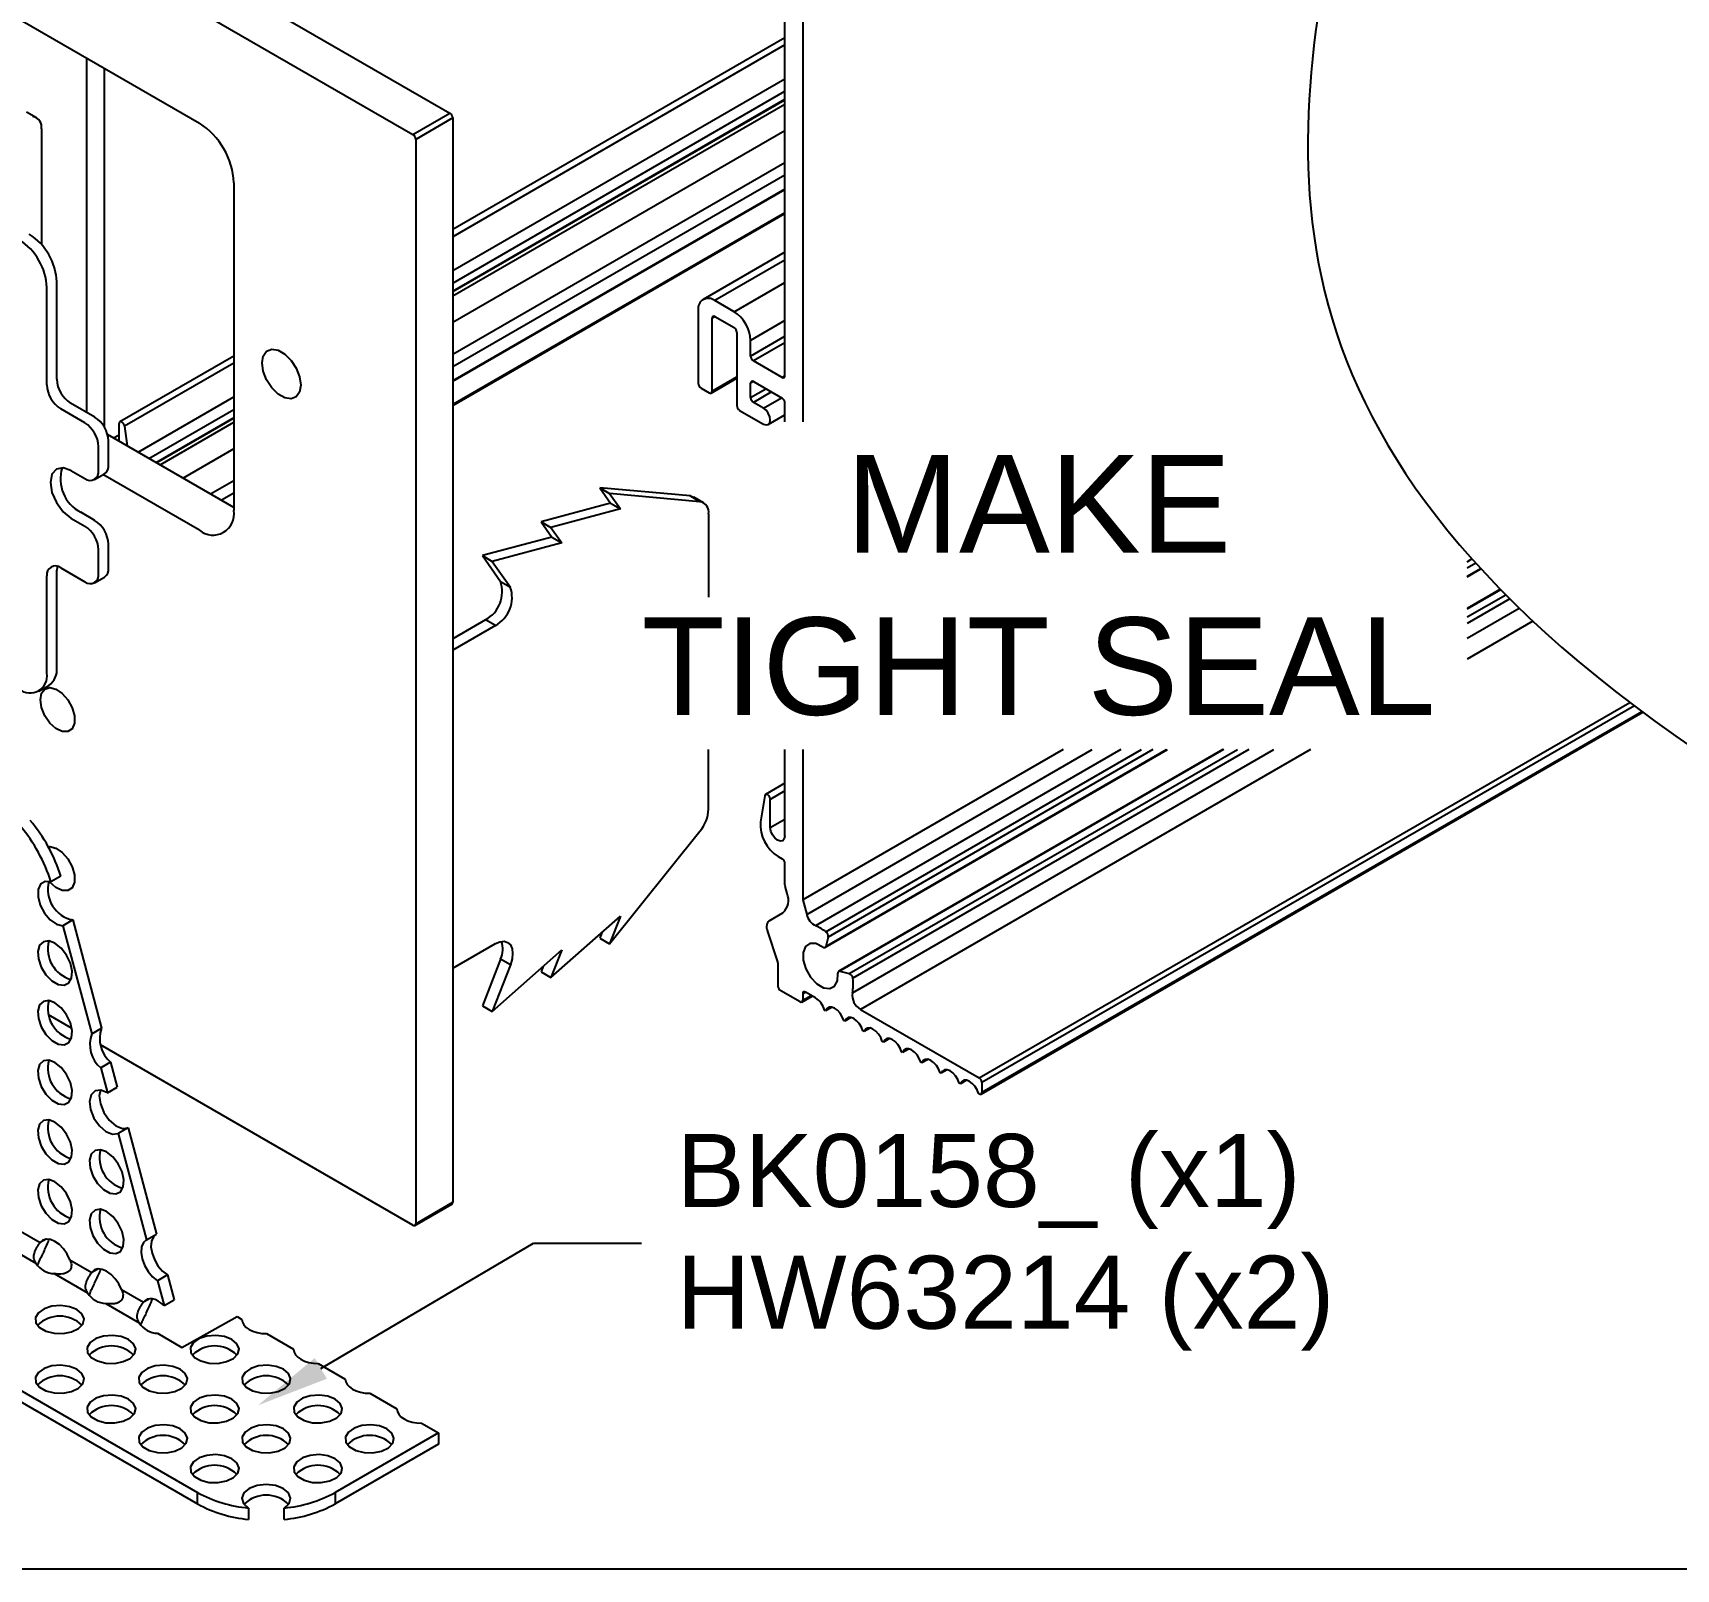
# Model space of a CAD drawing. Extents: x -0.1 to 12.5, y -6.9 to 0.
# Drawn here: x 2.617 to 6.835, y -6.849 to -2.905 of the extents above; entities that cross this region are included whole.
import ezdxf
from ezdxf import colors
from ezdxf.entities.mleader import LeaderData, LeaderLine
from ezdxf.math import Vec2, Vec3

# ---------------------------------------------------------------- set-up
doc = ezdxf.new("R2010")
doc.units = 0
doc.header["$LTSCALE"] = 0.5
doc.header["$MEASUREMENT"] = 0
for name, color, linetype in [('Brackets', 181, 'CONTINUOUS'), ('Dimension', 10, 'CONTINUOUS'), ('End Cap', 92, 'CONTINUOUS'), ('FAB DWG', 221, 'CONTINUOUS'), ('Hardware', 242, 'CONTINUOUS'), ('Housing', 150, 'CONTINUOUS')]:
    doc.layers.add(name, color=color, linetype=linetype)
doc.layers.add('Text-Unprinted', color=131, linetype='CONTINUOUS', plot=False)
doc.styles.add('LSAD_Standard', font='arial.ttf')

msp = doc.modelspace()

# ---------------------------------------------------------------- linework, layer by layer
at = {"layer": 'Brackets', "transparency": 16777216}
for p, q in [((2.6887, -5.0697), (2.6633, -5.0843)), ((2.7191, -5.1823), (2.6937, -5.197)), ((2.7191, -5.1823), (2.7932, -5.4604)), ((2.6937, -5.197), (2.7679, -5.475)), ((0.8637, -5.3962), (3.0392, -6.6521)), ((0.8637, -5.4255), (3.0392, -6.6814)), ((2.7679, -5.475), (2.7932, -5.4604)), ((2.8164, -5.5472), (2.791, -5.5619)), ((2.791, -5.5619), (2.8081, -5.6259)), ((2.8164, -5.5472), (2.8335, -5.6112)), ((2.8081, -5.6259), (2.8335, -5.6112)), ((2.8614, -5.7159), (2.836, -5.7306)), ((2.836, -5.7306), (2.9088, -6.0036)), ((2.8614, -5.7159), (2.9342, -5.989)), ((2.5791, -5.9782), (2.6354, -6.0107)), ((2.9088, -6.0036), (2.9342, -5.989)), ((2.5388, -6.0137), (2.6248, -6.0634)), ((2.6508, -6.0018), (2.6354, -6.0107)), ((2.7117, -6.0547), (2.768, -6.0872)), ((2.6713, -6.0902), (2.7574, -6.1399)), ((2.7833, -6.0784), (2.768, -6.0872)), ((2.9621, -6.0937), (2.9368, -6.1083)), ((2.9368, -6.1083), (2.9538, -6.1724)), ((2.9621, -6.0937), (2.9792, -6.1577)), ((2.8443, -6.1313), (2.9006, -6.1638)), ((2.9134, -6.1564), (2.9006, -6.1638)), ((2.9538, -6.1724), (2.9792, -6.1577)), ((2.8039, -6.1668), (2.89, -6.2165)), ((2.9992, -6.2795), (3.1409, -6.2005)), ((3.1409, -6.2005), (3.1535, -6.2078)), ((2.9365, -6.2433), (2.9992, -6.2795)), ((3.2166, -6.2443), (3.2861, -6.2844)), ((3.3492, -6.3208), (3.4187, -6.3609)), ((3.4818, -6.3973), (3.5513, -6.4374)), ((3.6144, -6.4739), (3.6579, -6.499)), ((3.6579, -6.499), (3.3928, -6.6521)), ((3.6579, -6.5283), (3.3928, -6.6814)), ((3.6579, -6.499), (3.6579, -6.5283)), ((3.0392, -6.6814), (3.0392, -6.6521)), ((3.3928, -6.6521), (3.3928, -6.6814)), ((3.1701, -6.6919), (3.1701, -6.7212)), ((3.2619, -6.7212), (3.2619, -6.6919))]:
    msp.add_line(p, q, dxfattribs=at)
at = {"layer": 'Brackets', "transparency": 16777216, "flags": 128}
for points in [[(2.6633, -5.0843), (2.6483, -5.0834), (2.6367, -5.0904), (2.6303, -5.1043), (2.63, -5.1232), (2.6357, -5.1443), (2.6467, -5.1649), (2.6614, -5.182), (2.6779, -5.1932), (2.6937, -5.197)], [(2.6735, -5.242), (2.6576, -5.2362), (2.6438, -5.2381), (2.634, -5.2474), (2.6295, -5.2629), (2.631, -5.2824), (2.6383, -5.3034), (2.6503, -5.323), (2.6654, -5.3385), (2.6817, -5.3479), (2.6968, -5.3498), (2.7088, -5.3441), (2.7161, -5.3315), (2.7175, -5.3137), (2.7131, -5.2931), (2.7033, -5.2725), (2.6895, -5.2546), (2.6735, -5.242)], [(2.6735, -5.3951), (2.6576, -5.3893), (2.6438, -5.3912), (2.634, -5.4005), (2.6295, -5.416), (2.631, -5.4355), (2.6383, -5.4565), (2.6503, -5.4761), (2.6654, -5.4916), (2.6817, -5.501), (2.6968, -5.5029), (2.7088, -5.4972), (2.7161, -5.4846), (2.7175, -5.4668), (2.7131, -5.4462), (2.7033, -5.4256), (2.6895, -5.4077), (2.6735, -5.3951)], [(2.6735, -5.5482), (2.6576, -5.5424), (2.6438, -5.5443), (2.634, -5.5536), (2.6295, -5.5691), (2.631, -5.5886), (2.6383, -5.6096), (2.6503, -5.6292), (2.6654, -5.6447), (2.6817, -5.6541), (2.6968, -5.656), (2.7088, -5.6503), (2.7161, -5.6377), (2.7175, -5.6199), (2.7131, -5.5993), (2.7033, -5.5787), (2.6895, -5.5608), (2.6735, -5.5482)], [(2.8081, -5.6259), (2.791, -5.6191), (2.7763, -5.6209), (2.7661, -5.631), (2.762, -5.648), (2.7646, -5.6692), (2.7735, -5.6914), (2.7875, -5.7112), (2.8042, -5.7256), (2.8213, -5.7324), (2.836, -5.7306)], [(2.7903, -5.619), (2.7874, -5.6334), (2.79, -5.6546), (2.7989, -5.6768), (2.8129, -5.6966), (2.8296, -5.711), (2.8467, -5.7178), (2.8614, -5.7159)], [(2.6735, -5.7013), (2.6576, -5.6955), (2.6438, -5.6974), (2.634, -5.7067), (2.6295, -5.7222), (2.631, -5.7417), (2.6383, -5.7627), (2.6503, -5.7823), (2.6654, -5.7978), (2.6817, -5.8072), (2.6968, -5.8091), (2.7088, -5.8034), (2.7161, -5.7908), (2.7175, -5.773), (2.7131, -5.7524), (2.7033, -5.7318), (2.6895, -5.7139), (2.6735, -5.7013)], [(2.8061, -5.7778), (2.7902, -5.772), (2.7764, -5.7739), (2.7666, -5.7833), (2.7621, -5.7987), (2.7636, -5.8183), (2.7709, -5.8392), (2.7829, -5.8588), (2.798, -5.8743), (2.8142, -5.8837), (2.8294, -5.8857), (2.8414, -5.88), (2.8486, -5.8673), (2.8501, -5.8495), (2.8457, -5.8289), (2.8359, -5.8083), (2.8221, -5.7905), (2.8061, -5.7778)], [(2.6735, -5.8544), (2.6576, -5.8486), (2.6438, -5.8505), (2.634, -5.8598), (2.6295, -5.8753), (2.631, -5.8948), (2.6383, -5.9158), (2.6503, -5.9354), (2.6654, -5.9509), (2.6817, -5.9603), (2.6968, -5.9622), (2.7088, -5.9565), (2.7161, -5.9439), (2.7175, -5.9261), (2.7131, -5.9055), (2.7033, -5.8849), (2.6895, -5.867), (2.6735, -5.8544)], [(2.8061, -5.9309), (2.7902, -5.9251), (2.7764, -5.927), (2.7666, -5.9364), (2.7621, -5.9518), (2.7636, -5.9714), (2.7709, -5.9923), (2.7829, -6.0119), (2.798, -6.0274), (2.8142, -6.0368), (2.8294, -6.0388), (2.8414, -6.0331), (2.8486, -6.0204), (2.8501, -6.0026), (2.8457, -5.982), (2.8359, -5.9614), (2.8221, -5.9436), (2.8061, -5.9309)], [(2.7117, -6.0547), (2.7046, -6.0402), (2.6955, -6.0269), (2.6849, -6.0158), (2.6735, -6.0075), (2.6622, -6.0026), (2.6516, -6.0015), (2.6424, -6.0043), (2.6354, -6.0107)], [(2.9088, -6.0036), (2.9007, -6.0105), (2.8958, -6.0216), (2.8946, -6.0358), (2.8972, -6.052), (2.9034, -6.0687), (2.9126, -6.0845), (2.924, -6.0981), (2.9368, -6.1083)], [(2.9315, -5.9905), (2.9261, -5.9959), (2.9212, -6.0069), (2.92, -6.0211), (2.9226, -6.0373), (2.9287, -6.054), (2.9379, -6.0699), (2.9494, -6.0835), (2.9621, -6.0937)], [(2.8443, -6.1313), (2.8372, -6.1167), (2.8281, -6.1035), (2.8175, -6.0923), (2.8061, -6.084), (2.7948, -6.0792), (2.7842, -6.0781), (2.775, -6.0808), (2.768, -6.0872)], [(2.9538, -6.1724), (2.9464, -6.1658), (2.9388, -6.1606), (2.9311, -6.1569), (2.9237, -6.1549), (2.9168, -6.1546), (2.9105, -6.156), (2.905, -6.1591), (2.9006, -6.1638)], [(2.7299, -6.1827), (2.7109, -6.1752), (2.6886, -6.1721), (2.6658, -6.174), (2.6457, -6.1804), (2.6311, -6.1906), (2.6238, -6.2032), (2.6248, -6.2164), (2.6341, -6.2286), (2.6503, -6.2379), (2.6714, -6.2433), (2.6943, -6.2439), (2.7161, -6.2397), (2.7338, -6.2312), (2.7449, -6.2196), (2.7481, -6.2065), (2.7428, -6.1936), (2.7299, -6.1827)], [(3.1535, -6.2078), (3.1546, -6.215), (3.1581, -6.2218), (3.1639, -6.2281), (3.1718, -6.2337), (3.1814, -6.2382), (3.1924, -6.2416), (3.2043, -6.2436), (3.2166, -6.2443)], [(2.8624, -6.2592), (2.8435, -6.2517), (2.8211, -6.2487), (2.7984, -6.2505), (2.7783, -6.257), (2.7637, -6.2672), (2.7564, -6.2797), (2.7574, -6.293), (2.7667, -6.3051), (2.7829, -6.3145), (2.8039, -6.3198), (2.8269, -6.3205), (2.8487, -6.3162), (2.8663, -6.3078), (2.8775, -6.2962), (2.8807, -6.2831), (2.8754, -6.2701), (2.8624, -6.2592)], [(3.1276, -6.2592), (3.1087, -6.2517), (3.0863, -6.2487), (3.0636, -6.2505), (3.0435, -6.257), (3.0288, -6.2672), (3.0215, -6.2797), (3.0226, -6.293), (3.0319, -6.3051), (3.0481, -6.3145), (3.0691, -6.3198), (3.0921, -6.3205), (3.1138, -6.3162), (3.1315, -6.3078), (3.1427, -6.2962), (3.1459, -6.2831), (3.1406, -6.2701), (3.1276, -6.2592)], [(3.2861, -6.2844), (3.2872, -6.2915), (3.2907, -6.2984), (3.2965, -6.3047), (3.3044, -6.3102), (3.314, -6.3148), (3.325, -6.3181), (3.3369, -6.3202), (3.3492, -6.3208)], [(2.7299, -6.3357), (2.7109, -6.3283), (2.6886, -6.3252), (2.6658, -6.327), (2.6457, -6.3335), (2.6311, -6.3437), (2.6238, -6.3563), (2.6248, -6.3695), (2.6341, -6.3816), (2.6503, -6.391), (2.6714, -6.3964), (2.6943, -6.397), (2.7161, -6.3928), (2.7338, -6.3843), (2.7449, -6.3727), (2.7481, -6.3596), (2.7428, -6.3467), (2.7299, -6.3357)], [(2.995, -6.3357), (2.9761, -6.3283), (2.9537, -6.3252), (2.931, -6.327), (2.9109, -6.3335), (2.8962, -6.3437), (2.8889, -6.3563), (2.89, -6.3695), (2.8993, -6.3816), (2.9155, -6.391), (2.9365, -6.3964), (2.9595, -6.397), (2.9812, -6.3928), (2.9989, -6.3843), (3.0101, -6.3727), (3.0133, -6.3596), (3.008, -6.3467), (2.995, -6.3357)], [(3.2602, -6.3357), (3.2412, -6.3283), (3.2189, -6.3252), (3.1961, -6.327), (3.1761, -6.3335), (3.1614, -6.3437), (3.1541, -6.3563), (3.1552, -6.3695), (3.1644, -6.3816), (3.1807, -6.391), (3.2017, -6.3964), (3.2246, -6.397), (3.2464, -6.3928), (3.2641, -6.3843), (3.2753, -6.3727), (3.2784, -6.3596), (3.2732, -6.3467), (3.2602, -6.3357)], [(3.4187, -6.3609), (3.4198, -6.368), (3.4233, -6.3749), (3.4291, -6.3812), (3.437, -6.3868), (3.4466, -6.3913), (3.4575, -6.3947), (3.4694, -6.3967), (3.4818, -6.3973)], [(2.8624, -6.4123), (2.8435, -6.4048), (2.8211, -6.4018), (2.7984, -6.4036), (2.7783, -6.41), (2.7637, -6.4202), (2.7564, -6.4328), (2.7574, -6.4461), (2.7667, -6.4582), (2.7829, -6.4676), (2.8039, -6.4729), (2.8269, -6.4735), (2.8487, -6.4693), (2.8663, -6.4608), (2.8775, -6.4493), (2.8807, -6.4361), (2.8754, -6.4232), (2.8624, -6.4123)], [(3.1276, -6.4123), (3.1087, -6.4048), (3.0863, -6.4018), (3.0636, -6.4036), (3.0435, -6.41), (3.0288, -6.4202), (3.0215, -6.4328), (3.0226, -6.4461), (3.0319, -6.4582), (3.0481, -6.4676), (3.0691, -6.4729), (3.0921, -6.4735), (3.1138, -6.4693), (3.1315, -6.4608), (3.1427, -6.4493), (3.1459, -6.4361), (3.1406, -6.4232), (3.1276, -6.4123)], [(3.3928, -6.4123), (3.3738, -6.4048), (3.3515, -6.4018), (3.3287, -6.4036), (3.3087, -6.41), (3.294, -6.4202), (3.2867, -6.4328), (3.2877, -6.4461), (3.297, -6.4582), (3.3133, -6.4676), (3.3343, -6.4729), (3.3572, -6.4735), (3.379, -6.4693), (3.3967, -6.4608), (3.4078, -6.4493), (3.411, -6.4361), (3.4058, -6.4232), (3.3928, -6.4123)], [(3.5513, -6.4374), (3.5524, -6.4446), (3.5559, -6.4514), (3.5617, -6.4578), (3.5696, -6.4633), (3.5792, -6.4678), (3.5901, -6.4712), (3.602, -6.4732), (3.6144, -6.4739)], [(2.995, -6.4888), (2.9761, -6.4813), (2.9537, -6.4783), (2.931, -6.4801), (2.9109, -6.4866), (2.8962, -6.4968), (2.8889, -6.5093), (2.89, -6.5226), (2.8993, -6.5347), (2.9155, -6.5441), (2.9365, -6.5495), (2.9595, -6.5501), (2.9812, -6.5459), (2.9989, -6.5374), (3.0101, -6.5258), (3.0133, -6.5127), (3.008, -6.4998), (2.995, -6.4888)], [(3.2602, -6.4888), (3.2412, -6.4813), (3.2189, -6.4783), (3.1961, -6.4801), (3.1761, -6.4866), (3.1614, -6.4968), (3.1541, -6.5093), (3.1552, -6.5226), (3.1644, -6.5347), (3.1807, -6.5441), (3.2017, -6.5495), (3.2246, -6.5501), (3.2464, -6.5459), (3.2641, -6.5374), (3.2753, -6.5258), (3.2784, -6.5127), (3.2732, -6.4998), (3.2602, -6.4888)], [(3.5254, -6.4888), (3.5064, -6.4813), (3.4841, -6.4783), (3.4613, -6.4801), (3.4412, -6.4866), (3.4266, -6.4968), (3.4193, -6.5093), (3.4203, -6.5226), (3.4296, -6.5347), (3.4458, -6.5441), (3.4669, -6.5495), (3.4898, -6.5501), (3.5116, -6.5459), (3.5292, -6.5374), (3.5404, -6.5258), (3.5436, -6.5127), (3.5383, -6.4998), (3.5254, -6.4888)], [(3.1276, -6.5654), (3.1087, -6.5579), (3.0863, -6.5548), (3.0636, -6.5567), (3.0435, -6.5631), (3.0288, -6.5733), (3.0215, -6.5859), (3.0226, -6.5991), (3.0319, -6.6113), (3.0481, -6.6206), (3.0691, -6.626), (3.0921, -6.6266), (3.1138, -6.6224), (3.1315, -6.6139), (3.1427, -6.6023), (3.1459, -6.5892), (3.1406, -6.5763), (3.1276, -6.5654)], [(3.3928, -6.5654), (3.3738, -6.5579), (3.3515, -6.5548), (3.3287, -6.5567), (3.3087, -6.5631), (3.294, -6.5733), (3.2867, -6.5859), (3.2877, -6.5991), (3.297, -6.6113), (3.3133, -6.6206), (3.3343, -6.626), (3.3572, -6.6266), (3.379, -6.6224), (3.3967, -6.6139), (3.4078, -6.6023), (3.411, -6.5892), (3.4058, -6.5763), (3.3928, -6.5654)], [(3.2619, -6.6919), (3.2745, -6.6801), (3.2785, -6.6665), (3.2733, -6.653), (3.2596, -6.6416), (3.2395, -6.634), (3.216, -6.6313), (3.1925, -6.634), (3.1724, -6.6416), (3.1587, -6.653), (3.1535, -6.6665), (3.1575, -6.6801), (3.1701, -6.6919)]]:
    msp.add_lwpolyline(points, dxfattribs=at)
at = {"layer": 'Brackets', "transparency": 16777216}
for centre, radius, start, end in [((2.2855, -5.1982), 0.4232, 17.6797, 39.8817), ((2.2601, -5.2129), 0.4232, 17.6797, 39.8817), ((2.735, -5.1039), 0.08, 165.6284, 258.5599), ((2.7367, -5.2565), 0.0816, 165.5959, 254.3987), ((2.7367, -5.4096), 0.0816, 165.5959, 254.3987), ((2.8412, -5.502), 0.0782, 159.8146, 230.0484), ((2.8666, -5.4873), 0.0782, 159.8146, 230.0484), ((2.7367, -5.5627), 0.0816, 165.5959, 254.3987), ((2.7367, -5.7158), 0.0816, 165.5959, 254.3987), ((2.8693, -5.7924), 0.0816, 165.5959, 254.3987), ((2.7367, -5.8689), 0.0816, 165.5959, 254.3987), ((2.8693, -5.9455), 0.0816, 165.5959, 254.3987), ((2.6731, -6.0334), 0.0569, 211.8214, 268.184), ((2.8057, -6.1099), 0.0569, 211.8214, 268.184), ((2.6857, -6.2804), 0.0811, 45.2372, 134.7628), ((2.9383, -6.1865), 0.0569, 211.8214, 268.184), ((2.8183, -6.357), 0.0811, 45.2372, 134.7628), ((3.0834, -6.357), 0.0811, 45.2372, 134.7628), ((2.6857, -6.4335), 0.0811, 45.2372, 134.7628), ((2.9508, -6.4335), 0.0811, 45.2372, 134.7628), ((3.216, -6.4335), 0.0811, 45.2372, 134.7628), ((2.8183, -6.51), 0.0811, 45.2372, 134.7628), ((3.0834, -6.51), 0.0811, 45.2372, 134.7628), ((3.3486, -6.51), 0.0811, 45.2372, 134.7628), ((2.9508, -6.5866), 0.0811, 45.2372, 134.7628), ((3.216, -6.5866), 0.0811, 45.2372, 134.7628), ((3.4812, -6.5866), 0.0811, 45.2372, 134.7628), ((3.0834, -6.6631), 0.0811, 45.2372, 134.7628), ((3.3486, -6.6631), 0.0811, 45.2372, 134.7628), ((3.2007, -6.3564), 0.3369, 241.3652, 264.7979), ((3.216, -6.7406), 0.0818, 45.7275, 134.2725), ((3.2313, -6.3564), 0.3369, 275.2021, 298.6348), ((3.2007, -6.3857), 0.3369, 241.3652, 264.7979), ((3.2313, -6.3857), 0.3369, 275.2021, 298.6348)]:
    msp.add_arc(centre, radius, start, end, dxfattribs=at)
for points, knots in [([(2.6248, -6.0634), (2.6225, -6.0594), (2.6193, -6.0539), (2.6192, -6.0444), (2.6207, -6.0373), (2.6236, -6.0301), (2.6273, -6.0229), (2.6316, -6.016), (2.6341, -6.0125), (2.6354, -6.0107)], [0, 0, 0, 0, 0.28993, 0.408037, 0.51552, 0.620506, 0.731668, 0.856396, 1, 1, 1, 1]), ([(2.629, -6.0686), (2.6296, -6.067), (2.6315, -6.0617), (2.6364, -6.0514), (2.643, -6.038), (2.6499, -6.0237), (2.6553, -6.0115), (2.6575, -6.0051), (2.6583, -6.0029)], [0, 0, 0, 0, 0.081456, 0.261623, 0.451756, 0.656134, 0.878211, 1, 1, 1, 1]), ([(2.7117, -6.0547), (2.713, -6.0576), (2.7154, -6.0629), (2.716, -6.0713), (2.714, -6.0788), (2.7093, -6.0848), (2.7024, -6.089), (2.6895, -6.0924), (2.6789, -6.0911), (2.6713, -6.0902)], [0, 0, 0, 0, 0.12992, 0.242037, 0.343623, 0.444264, 0.553789, 0.679972, 1, 1, 1, 1]), ([(2.7574, -6.1399), (2.7551, -6.136), (2.7519, -6.1305), (2.7518, -6.1209), (2.7533, -6.1139), (2.7561, -6.1066), (2.7599, -6.0994), (2.7641, -6.0925), (2.7666, -6.0891), (2.768, -6.0872)], [0, 0, 0, 0, 0.28993, 0.408037, 0.51552, 0.620506, 0.731668, 0.856396, 1, 1, 1, 1]), ([(2.7616, -6.1452), (2.7622, -6.1435), (2.7641, -6.1382), (2.769, -6.128), (2.7756, -6.1146), (2.7824, -6.1003), (2.7879, -6.088), (2.7901, -6.0817), (2.7909, -6.0794)], [0, 0, 0, 0, 0.081456, 0.261623, 0.451756, 0.656134, 0.878211, 1, 1, 1, 1]), ([(2.8443, -6.1313), (2.8455, -6.1341), (2.8479, -6.1395), (2.8486, -6.1479), (2.8466, -6.1553), (2.8419, -6.1613), (2.835, -6.1655), (2.8221, -6.169), (2.8115, -6.1677), (2.8039, -6.1668)], [0, 0, 0, 0, 0.12992, 0.242037, 0.343623, 0.444264, 0.553789, 0.679972, 1, 1, 1, 1]), ([(2.8942, -6.2217), (2.8948, -6.2201), (2.8967, -6.2148), (2.9016, -6.2045), (2.9082, -6.1911), (2.915, -6.1768), (2.9205, -6.1645), (2.9228, -6.158), (2.9236, -6.1557)], [0, 0, 0, 0, 0.081071, 0.260387, 0.449621, 0.653033, 0.874061, 1, 1, 1, 1]), ([(2.89, -6.2165), (2.8877, -6.2125), (2.8845, -6.207), (2.8844, -6.1974), (2.8859, -6.1904), (2.8887, -6.1831), (2.8925, -6.1759), (2.8967, -6.169), (2.8992, -6.1656), (2.9006, -6.1638)], [0, 0, 0, 0, 0.28993, 0.408037, 0.51552, 0.620506, 0.731668, 0.856396, 1, 1, 1, 1])]:
    msp.add_open_spline(points, degree=3, knots=knots, dxfattribs=at)
at = {"layer": 'Dimension', "transparency": 16777216}
msp.add_open_spline([(5.8144, -0.9329), (6.1749, -1.4713), (5.9358, -2.7158), (5.6968, -3.9604), (6.9471, -4.7878)], degree=3, knots=[0.309511, 0.309511, 0.309511, 0.309511, 1, 2, 2, 2, 2], dxfattribs=at)
at = {"layer": 'End Cap', "transparency": 16777216}
for p, q in [((1.8631, -2.058), (3.6874, -3.1111)), ((1.768, -2.1129), (3.5923, -3.166)), ((2.316, -2.7164), (3.0443, -3.1369)), ((3.5923, -3.166), (3.6874, -3.1111)), ((3.6945, -3.1234), (3.5994, -3.1783)), ((3.6945, -3.1234), (3.6945, -5.9071)), ((3.5994, -3.1783), (3.5994, -5.962)), ((3.1327, -3.29), (3.1327, -4.131)), ((3.1327, -4.1233), (2.8082, -3.9359)), ((3.0443, -4.182), (2.7966, -4.039)), ((2.7162, -5.4603), (2.6568, -5.426)), ((3.5923, -5.9661), (2.79, -5.503)), ((3.5973, -5.9666), (3.6924, -5.9117)), ((3.5994, -5.962), (3.6945, -5.9071))]:
    msp.add_line(p, q, dxfattribs=at)
at = {"layer": 'End Cap', "transparency": 16777216, "flags": 128}
for points in [[(3.2052, -3.7523), (3.2082, -3.7345), (3.2168, -3.7223), (3.2299, -3.7171), (3.2461, -3.7196), (3.2633, -3.7296), (3.2794, -3.7457), (3.2926, -3.766), (3.3012, -3.7882), (3.3042, -3.8095), (3.3012, -3.8273), (3.2926, -3.8395), (3.2794, -3.8447), (3.2633, -3.8421), (3.2461, -3.8322), (3.2299, -3.8161), (3.2168, -3.7957), (3.2082, -3.7736), (3.2052, -3.7523)], [(2.636, -4.6171), (2.639, -4.6004), (2.6475, -4.5894), (2.6605, -4.5855), (2.6761, -4.5894), (2.6923, -4.6005), (2.7068, -4.6172), (2.7177, -4.6374), (2.7236, -4.6583), (2.7236, -4.6771), (2.7177, -4.6912), (2.7068, -4.6987), (2.6923, -4.6987), (2.6761, -4.6911), (2.6605, -4.6769), (2.6475, -4.6581), (2.639, -4.6372), (2.636, -4.6171)], [(2.6567, -4.9949), (2.6605, -4.9938), (2.6761, -4.9977), (2.6923, -5.0088), (2.7068, -5.0255), (2.7177, -5.0457), (2.7236, -5.0666), (2.7236, -5.0853), (2.7177, -5.0994), (2.7068, -5.107), (2.6923, -5.1069), (2.6761, -5.0993), (2.6605, -5.0852), (2.6598, -5.0841)]]:
    msp.add_lwpolyline(points, dxfattribs=at)
at = {"layer": 'End Cap', "transparency": 16777216}
for centre, radius, start, end in [((3.6792, -3.1241), 0.0154, 2.6055, 57.3945), ((2.9408, -3.2987), 0.1921, 2.6055, 57.3945), ((3.5841, -3.179), 0.0154, 2.6055, 57.3945), ((3.0788, -4.1397), 0.0546, 230.7967, 9.214), ((3.6898, -5.9077), 0.0048, 304.0564, 7.2558), ((3.5951, -5.9627), 0.00437, 230.7967, 9.214)]:
    msp.add_arc(centre, radius, start, end, dxfattribs=at)
at = {"layer": 'Hardware', "transparency": 16777216}
for p, q in [((2.626, -3.1229), (2.6006, -3.1082)), ((2.6389, -3.1515), (2.6389, -3.4483)), ((2.6528, -3.8089), (2.6528, -3.5588)), ((2.6782, -3.7942), (2.6782, -3.5442)), ((2.7501, -3.9058), (2.6882, -3.8701)), ((2.7755, -3.8912), (2.7136, -3.8555)), ((2.8108, -4.0139), (2.8108, -3.9524)), ((2.7854, -4.0285), (2.7854, -3.9671)), ((2.7145, -4.0284), (2.7501, -4.0489)), ((2.7751, -4.0514), (2.8004, -4.0368)), ((4.0717, -4.0732), (4.0971, -4.0878)), ((4.3038, -4.0939), (4.0717, -4.0732)), ((4.0717, -4.0732), (4.0993, -4.1124)), ((4.0971, -4.0878), (4.1247, -4.127)), ((4.3291, -4.1086), (4.0971, -4.0878)), ((4.0993, -4.1124), (3.9211, -4.1601)), ((4.1247, -4.127), (3.9465, -4.1748)), ((4.0993, -4.1124), (4.1247, -4.127)), ((4.3291, -4.1086), (4.3038, -4.0939)), ((4.3383, -4.1114), (4.3129, -4.0967)), ((2.7145, -4.1505), (2.7501, -4.171)), ((2.7755, -4.1564), (2.7399, -4.1358)), ((3.9211, -4.1601), (3.9465, -4.1748)), ((3.9211, -4.1601), (3.9487, -4.1993)), ((3.9465, -4.1748), (3.9741, -4.214)), ((2.8108, -4.279), (2.8108, -4.2176)), ((3.9487, -4.1993), (3.7706, -4.247)), ((3.9741, -4.214), (3.796, -4.2617)), ((3.9487, -4.1993), (3.9741, -4.214)), ((2.7854, -4.2937), (2.7854, -4.2322)), ((3.7706, -4.247), (3.796, -4.2617)), ((3.7706, -4.247), (3.817, -4.3131)), ((2.6528, -4.5489), (2.6528, -4.2988)), ((2.6782, -4.5342), (2.6782, -4.2842)), ((2.6882, -4.2784), (2.7501, -4.3141)), ((2.7751, -4.3166), (2.8004, -4.3019)), ((3.796, -4.2617), (3.8424, -4.3277)), ((3.817, -4.3131), (3.8424, -4.3277)), ((3.7787, -4.4117), (3.6945, -4.4604)), ((3.8041, -4.4264), (3.6945, -4.4897)), ((3.8041, -4.4264), (3.7787, -4.4117)), ((2.6321, -4.5947), (2.6575, -4.58)), ((4.3512, -4.8976), (4.3512, -4.745)), ((4.0971, -5.2432), (4.3291, -4.9546)), ((3.9465, -5.3302), (4.1247, -5.1722)), ((4.1247, -5.1722), (4.0971, -5.2432)), ((4.0773, -5.2142), (4.0717, -5.2286)), ((4.0717, -5.2286), (4.0971, -5.2432)), ((3.6945, -5.3062), (3.8041, -5.2429)), ((3.796, -5.4171), (3.9741, -5.2591)), ((3.9741, -5.2591), (3.9465, -5.3302)), ((3.817, -5.2827), (3.7706, -5.4024)), ((3.8424, -5.2974), (3.796, -5.4171)), ((3.8424, -5.2974), (3.817, -5.2827)), ((3.9267, -5.3011), (3.9211, -5.3155)), ((3.9211, -5.3155), (3.9465, -5.3302)), ((3.7706, -5.4024), (3.796, -5.4171))]:
    msp.add_line(p, q, dxfattribs=at)
at = {"layer": 'Hardware', "ltscale": 0.5, "transparency": 16777216}
msp.add_line((4.3512, -4.14), (4.3512, -4.3532), dxfattribs=at)
at = {"layer": 'Hardware', "transparency": 16777216, "flags": 128}
for points in [[(2.7145, -4.0284), (2.6943, -4.0214), (2.6772, -4.0247), (2.6657, -4.0379), (2.6617, -4.0589), (2.6657, -4.0846), (2.6772, -4.111), (2.6943, -4.1342), (2.7145, -4.1505)], [(4.3038, -4.0939), (4.3086, -4.0949), (4.3129, -4.0967)], [(2.6794, -4.2746), (2.6789, -4.2766), (2.6782, -4.2842)], [(3.8041, -5.2429), (3.8156, -5.2381), (3.8262, -5.237), (3.8354, -5.2398), (3.8424, -5.2464), (3.8468, -5.2561), (3.8483, -5.2685), (3.8468, -5.2825), (3.8424, -5.2974)]]:
    msp.add_lwpolyline(points, dxfattribs=at)
at = {"layer": 'Hardware', "transparency": 16777216}
for centre, radius, start, end in [((2.6118, -3.1471), 0.0275, 350.7481, 79.4532), ((2.4993, -3.5658), 0.1537, 2.6055, 57.3945), ((2.5247, -3.5512), 0.1537, 2.6055, 57.3945), ((2.755, -3.7907), 0.0768, 182.6055, 237.3945), ((2.7296, -3.8054), 0.0768, 182.6055, 237.3945), ((2.7087, -3.9706), 0.0768, 2.6055, 57.3945), ((2.734, -3.9559), 0.0768, 2.6055, 57.3945), ((2.7838, -4.0502), 0.0962, 162.4729, 242.8469), ((2.7639, -4.032), 0.0218, 230.7967, 9.214), ((2.787, -4.0169), 0.024, 304.0564, 7.2558), ((4.3241, -4.1356), 0.0275, 350.7481, 79.4532), ((2.7087, -4.2357), 0.0768, 2.6055, 57.3945), ((2.734, -4.2211), 0.0768, 2.6055, 57.3945), ((2.6744, -4.2953), 0.0218, 50.7967, 189.214), ((2.7639, -4.2972), 0.0218, 230.7967, 9.214), ((2.787, -4.2821), 0.024, 304.0564, 7.2558), ((3.7391, -4.3396), 0.0823, 298.8102, 18.7784), ((3.7644, -4.3543), 0.0823, 298.8102, 18.7784), ((2.6097, -4.5559), 0.0437, 230.7967, 9.214), ((2.6307, -4.5403), 0.048, 304.0564, 7.2558), ((4.2554, -4.8932), 0.0959, 320.2279, 357.3607), ((3.7611, -5.2562), 0.0619, 334.6284, 17.9024)]:
    msp.add_arc(centre, radius, start, end, dxfattribs=at)
at = {"layer": 'Housing', "transparency": 16777216}
for p, q in [((4.5471, -3.7855), (4.5471, -2.6756)), ((4.593, -2.67), (4.593, -3.9032)), ((4.5471, -2.918), (3.6945, -3.4101)), ((4.5471, -2.9361), (3.6945, -3.4283)), ((2.7545, -2.9696), (2.7545, -3.8791)), ((2.8005, -3.9173), (2.8005, -2.9961)), ((3.6945, -3.5152), (4.5471, -3.023)), ((3.6945, -3.5472), (4.5471, -3.055)), ((3.6945, -3.5677), (4.5471, -3.0755)), ((4.5471, -3.0778), (3.6945, -3.57)), ((3.6945, -3.5803), (4.5471, -3.0881)), ((4.5471, -3.1561), (3.6945, -3.6483)), ((3.6945, -3.7298), (4.5471, -3.2377)), ((4.5471, -3.2702), (3.6945, -3.7624)), ((3.6945, -3.7972), (4.5471, -3.305)), ((4.5471, -3.3077), (3.6945, -3.7999)), ((3.6945, -3.8579), (4.5471, -3.3657)), ((3.6945, -3.8613), (4.5471, -3.3691)), ((4.5471, -3.4681), (4.3372, -3.5893)), ((4.5471, -3.4884), (4.3672, -3.5923)), ((4.4167, -3.6208), (4.5471, -3.5456)), ((4.3248, -3.6168), (4.3248, -3.8046)), ((4.4167, -3.6208), (4.3672, -3.5923)), ((4.3672, -3.6331), (4.3601, -3.6372)), ((4.3601, -3.825), (4.3601, -3.6372)), ((4.3672, -3.6331), (4.4167, -3.6617)), ((4.5471, -3.6436), (4.4591, -3.6943)), ((4.4238, -3.6739), (4.4238, -3.8617)), ((4.4591, -3.7348), (4.5471, -3.684)), ((4.4591, -3.7348), (4.4591, -3.6943)), ((4.5471, -3.7003), (4.4662, -3.747)), ((3.1327, -3.7345), (2.8401, -3.9034)), ((3.1327, -3.7526), (2.8521, -3.9146)), ((4.54, -3.7896), (4.4662, -3.747)), ((4.358, -3.8296), (4.4238, -3.7916)), ((4.3601, -3.825), (4.4238, -3.7882)), ((4.54, -3.7896), (4.5471, -3.7855)), ((4.3318, -3.8168), (4.353, -3.8291)), ((4.4662, -3.8001), (4.4591, -3.8042)), ((4.4591, -3.8413), (4.4591, -3.8042)), ((4.4591, -3.8413), (4.4984, -3.8187)), ((4.4662, -3.8001), (4.54, -3.8427)), ((4.5125, -3.8268), (4.4662, -3.8536)), ((2.887, -3.9814), (3.1327, -3.8395)), ((2.9147, -3.9974), (3.1327, -3.8715)), ((4.4308, -3.874), (4.4918, -3.9092)), ((4.4918, -3.8684), (4.4662, -3.8536)), ((4.4918, -3.8684), (4.5381, -3.8416)), ((4.5471, -3.9032), (4.5471, -3.8549)), ((2.8381, -3.9531), (2.8381, -3.9079)), ((2.8521, -3.9146), (2.8592, -3.9654)), ((2.9324, -4.0076), (3.1327, -3.892)), ((3.1327, -3.8943), (2.9344, -4.0088)), ((2.9433, -4.0139), (3.1327, -3.9046)), ((4.5043, -3.9104), (4.5471, -3.8857)), ((2.8239, -3.945), (2.8381, -3.9368)), ((3.1327, -3.9726), (3.0023, -4.0479)), ((3.0729, -4.0887), (3.1327, -4.0541)), ((3.1327, -4.0867), (3.101, -4.105)), ((3.1312, -4.1224), (3.1327, -4.1215)), ((6.2985, -4.2625), (6.3106, -4.2555)), ((6.3204, -4.2665), (6.2985, -4.2792)), ((6.2985, -4.2995), (6.3326, -4.2798)), ((6.2985, -4.301), (6.3335, -4.2808)), ((6.3835, -4.3335), (6.2985, -4.3826)), ((6.3845, -4.3345), (6.2985, -4.3842)), ((6.2985, -4.4045), (6.3973, -4.3475)), ((6.4078, -4.358), (6.2985, -4.4212)), ((6.2985, -4.4586), (6.4319, -4.3816)), ((6.4672, -4.4152), (6.2985, -4.5125)), ((5.0456, -5.5877), (6.7154, -4.6237)), ((6.7277, -4.6329), (5.0526, -5.5999)), ((5.0506, -5.6293), (6.7489, -4.6488)), ((5.0526, -5.6247), (6.7463, -4.6469)), ((4.5471, -4.9667), (4.5471, -4.745)), ((4.593, -4.745), (4.593, -5.1306)), ((5.2609, -4.745), (4.593, -5.1306)), ((4.603, -5.1679), (5.3355, -4.745)), ((5.4091, -4.745), (4.626, -5.1971)), ((4.6499, -5.2528), (5.5295, -4.745)), ((4.6517, -5.2502), (5.5268, -4.745)), ((4.6525, -5.2127), (5.4627, -4.745)), ((5.4916, -4.745), (4.6581, -5.2261)), ((5.6708, -4.745), (4.6852, -5.314)), ((5.6734, -4.745), (4.6883, -5.3137)), ((4.7124, -5.3201), (5.7087, -4.745)), ((4.7202, -5.3697), (5.8024, -4.745)), ((5.7375, -4.745), (4.7212, -5.3317)), ((5.8958, -4.745), (4.7408, -5.4118)), ((4.5471, -4.8314), (4.4974, -4.8601)), ((4.4955, -4.8633), (4.4842, -4.9307)), ((4.5471, -4.8511), (4.5095, -4.8728)), ((4.5095, -4.945), (4.5095, -4.8728)), ((4.5095, -4.945), (4.5471, -4.9234)), ((4.5294, -5.0191), (4.54, -5.0252)), ((4.5471, -5.092), (4.5471, -5.0374)), ((4.5526, -5.1142), (4.5475, -5.0951)), ((4.593, -5.1306), (4.603, -5.1679)), ((4.5066, -5.1841), (4.5419, -5.1638)), ((4.5287, -5.2898), (4.5024, -5.2094)), ((4.6581, -5.2261), (4.6517, -5.2502)), ((4.5294, -5.3516), (4.5294, -5.2936)), ((4.6883, -5.3137), (4.7124, -5.3201)), ((4.5859, -5.3925), (4.5364, -5.3639)), ((4.5909, -5.393), (4.6174, -5.3777)), ((4.6001, -5.3676), (4.593, -5.3717)), ((4.593, -5.3717), (4.593, -5.3884)), ((4.593, -5.3884), (4.6145, -5.376)), ((4.6255, -5.3823), (4.6001, -5.3676)), ((4.6515, -5.4152), (4.6485, -5.4136)), ((4.6672, -5.4061), (4.6515, -5.4152)), ((4.7009, -5.442), (4.698, -5.4404)), ((4.7167, -5.4329), (4.7009, -5.442)), ((4.7408, -5.4118), (5.0456, -5.5877)), ((4.7504, -5.4688), (4.7474, -5.4672)), ((4.7661, -5.4597), (4.7504, -5.4688)), ((4.7998, -5.4956), (4.7969, -5.494)), ((4.8156, -5.4865), (4.7998, -5.4956)), ((4.8493, -5.5224), (4.8463, -5.5208)), ((4.865, -5.5133), (4.8493, -5.5224)), ((4.8987, -5.5492), (4.8957, -5.5476)), ((4.9144, -5.5401), (4.8987, -5.5492)), ((4.9639, -5.5669), (4.9482, -5.576)), ((4.9482, -5.576), (4.9452, -5.5744)), ((4.9976, -5.6028), (4.9946, -5.6012)), ((5.0133, -5.5937), (4.9976, -5.6028)), ((5.0526, -5.5999), (5.0526, -5.6247)), ((5.0458, -5.6289), (5.0441, -5.628))]:
    msp.add_line(p, q, dxfattribs=at)
at = {"layer": 'Housing', "transparency": 16777216, "flags": 128}
for points in [[(4.4918, -3.9092), (4.4986, -3.9115), (4.5043, -3.9104), (4.5081, -3.906), (4.5095, -3.899), (4.5081, -3.8904), (4.5043, -3.8815), (4.4986, -3.8738), (4.4918, -3.8684)], [(2.8521, -3.9146), (2.8512, -3.9113), (2.8494, -3.908), (2.8471, -3.9053), (2.8445, -3.9035), (2.842, -3.9029), (2.8399, -3.9035), (2.8385, -3.9053), (2.8381, -3.9079)], [(4.5095, -4.8728), (4.509, -4.8696), (4.5076, -4.8662), (4.5055, -4.8632), (4.503, -4.861), (4.5004, -4.8598), (4.4981, -4.8598), (4.4964, -4.861), (4.4955, -4.8633)], [(4.5471, -4.9667), (4.5456, -4.9742), (4.5416, -4.9789), (4.5355, -4.9801), (4.5283, -4.9776), (4.5211, -4.9718), (4.515, -4.9636), (4.5109, -4.9542), (4.5095, -4.945)], [(4.644, -5.2517), (4.6268, -5.2431), (4.6113, -5.2427), (4.5997, -5.2507), (4.5937, -5.2657), (4.594, -5.2858), (4.6008, -5.3079), (4.6129, -5.3289), (4.6287, -5.3459), (4.6459, -5.3562), (4.662, -5.3585), (4.6746, -5.3524), (4.6821, -5.3388), (4.6832, -5.3196)], [(4.644, -5.2517), (4.6452, -5.2525), (4.6465, -5.253), (4.6477, -5.2533), (4.6488, -5.2532), (4.6498, -5.2528), (4.6506, -5.2522), (4.6513, -5.2513), (4.6517, -5.2502)], [(4.6883, -5.3137), (4.6872, -5.3135), (4.6861, -5.3136), (4.6851, -5.314), (4.6843, -5.3147), (4.6837, -5.3156), (4.6833, -5.3168), (4.6831, -5.3181), (4.6832, -5.3196)], [(4.698, -5.4404), (4.6941, -5.4307), (4.6885, -5.4216), (4.6817, -5.4141), (4.6742, -5.4087), (4.6668, -5.406), (4.6602, -5.4063), (4.6549, -5.4094), (4.6515, -5.4152)], [(4.7474, -5.4672), (4.7436, -5.4575), (4.738, -5.4484), (4.7311, -5.4409), (4.7237, -5.4355), (4.7163, -5.4328), (4.7096, -5.4331), (4.7044, -5.4362), (4.7009, -5.442)], [(4.7969, -5.494), (4.793, -5.4843), (4.7874, -5.4752), (4.7806, -5.4677), (4.7731, -5.4623), (4.7657, -5.4596), (4.7591, -5.4599), (4.7538, -5.463), (4.7504, -5.4688)], [(4.8463, -5.5208), (4.8425, -5.5111), (4.8369, -5.502), (4.83, -5.4945), (4.8226, -5.4891), (4.8152, -5.4864), (4.8085, -5.4867), (4.8032, -5.4898), (4.7998, -5.4956)], [(4.8957, -5.5476), (4.8919, -5.5379), (4.8863, -5.5288), (4.8795, -5.5213), (4.872, -5.5159), (4.8646, -5.5132), (4.858, -5.5135), (4.8527, -5.5166), (4.8493, -5.5224)], [(4.9452, -5.5744), (4.9414, -5.5647), (4.9358, -5.5556), (4.9289, -5.5481), (4.9215, -5.5427), (4.9141, -5.54), (4.9074, -5.5403), (4.9021, -5.5434), (4.8987, -5.5492)], [(4.9946, -5.6012), (4.9908, -5.5915), (4.9852, -5.5824), (4.9784, -5.5749), (4.9709, -5.5695), (4.9635, -5.5668), (4.9569, -5.5671), (4.9516, -5.5702), (4.9482, -5.576)], [(5.0441, -5.628), (5.0403, -5.6183), (5.0347, -5.6092), (5.0278, -5.6017), (5.0203, -5.5963), (5.0129, -5.5936), (5.0063, -5.5939), (5.001, -5.597), (4.9976, -5.6028)]]:
    msp.add_lwpolyline(points, dxfattribs=at)
at = {"layer": 'Housing', "transparency": 16777216}
for centre, radius, start, end in [((4.3506, -3.6126), 0.0262, 50.7967, 189.214), ((4.367, -3.6985), 0.0922, 2.6055, 57.3945), ((4.3644, -3.6365), 0.00437, 50.7967, 189.214), ((4.4084, -3.6746), 0.0154, 2.6055, 57.3945), ((4.4745, -3.7341), 0.0154, 182.6055, 237.3945), ((4.5427, -3.7862), 0.00437, 230.7967, 9.214), ((4.3401, -3.8039), 0.0154, 182.6055, 237.3945), ((4.3558, -3.8257), 0.00437, 230.7967, 9.214), ((4.4634, -3.8035), 0.00437, 50.7967, 189.214), ((4.4391, -3.861), 0.0154, 182.6055, 237.3945), ((4.4745, -3.8406), 0.0154, 182.6055, 237.3945), ((4.5317, -3.8556), 0.0154, 2.6055, 57.3945), ((4.5804, -4.9372), 0.0965, 176.1145, 238.1019), ((4.5317, -5.0381), 0.0154, 2.6055, 57.3945), ((4.5589, -5.0919), 0.0119, 180.5722, 195.4036), ((4.5133, -5.1317), 0.043, 311.7023, 23.9301), ((4.5211, -5.1995), 0.0211, 133.2543, 207.733), ((4.6464, -5.1573), 0.0447, 193.7529, 242.8622), ((4.5819, -5.302), 0.1138, 51.6486, 67.193), ((4.6438, -5.2243), 0.0145, 352.6485, 52.9203), ((4.5169, -5.2938), 0.0125, 0.8303, 18.7806), ((4.5447, -5.351), 0.0154, 182.6055, 237.3945), ((4.7068, -5.3335), 0.0145, 7.0784, 67.3532), ((4.6158, -5.348), 0.1067, 348.2132, 8.7494), ((4.5887, -5.3891), 0.00437, 230.7967, 9.214), ((4.5973, -5.371), 0.00437, 50.7967, 189.214), ((4.5959, -5.4282), 0.0546, 15.5516, 57.138), ((4.7638, -5.3744), 0.0439, 173.9315, 238.4302), ((5.0373, -5.6006), 0.0154, 2.6055, 57.3945), ((5.0484, -5.6254), 0.00433, 233.429, 9.6122)]:
    msp.add_arc(centre, radius, start, end, dxfattribs=at)
at = {"layer": 'Text-Unprinted', "ltscale": 0.5, "transparency": 16777216}
msp.add_lwpolyline([(0, 0), (12.5096, 0), (12.5096, -6.8488), (0, -6.8488)], close=True, dxfattribs=at)

# ---------------------------------------------------------------- texts
at = {"layer": 'FAB DWG', "transparency": 16777216, "insert": (5.1981, -4.3241), "char_height": 0.25, "attachment_point": 5, "style": 'LSAD_Standard'}
msp.add_mtext_dynamic_manual_height_columns('\\A1;MAKE TIGHT SEAL', width=2.034107, gutter_width=16.875, heights=[0], dxfattribs=at)

# ---------------------------------------------------------------- leaders
at = {"layer": 'FAB DWG', "ltscale": 0.5, "transparency": 16777216}
ml = msp.add_multileader_mtext('Standard', dxfattribs=at)
ml.set_content('\\A1;BK0158_ (x1)\\PHW63214 (x2)', color=256, style='LSAD_Standard')
ml.set_leader_properties()
ml.build(insert=Vec2(0, 0))
ml.multileader.update_dxf_attribs({"text_left_attachment_type": 2, "dogleg_length": 0.36, "arrow_head_size": 0.1875})
ctx = ml.context
ctx.base_point, ctx.char_height, ctx.arrow_head_size, ctx.landing_gap_size, ctx.plane_origin = Vec3(4.1791, -6.0124), 0.1875, 0.1875, 0.09, Vec3(4.75, 9.3437)
ctx.left_attachment = 2
notes = []
notes.append((ctx, [(0, (1, 1, 0), (3.9019, -6.0124), (1, 0), 0.2772, [(0, [(3.1942, -6.4285)], 0, [])])]))
ctx.mtext.insert, ctx.mtext.width, ctx.mtext.defined_height, ctx.mtext.flow_direction = Vec3(4.2691, -5.7316), 1.904564, 0.4885, 5
for ctx, leaders in notes:
    for number, flags, end, landing, length, lines in leaders:
        leader = LeaderData()
        leader.index, (leader.has_last_leader_line, leader.has_dogleg_vector, leader.attachment_direction) = number, flags
        leader.last_leader_point, leader.dogleg_vector, leader.dogleg_length = Vec3(end), Vec3(landing), length
        for number, points, colour, breaks in lines:
            line = LeaderLine()
            line.index, line.vertices, line.color, line.breaks = number, Vec3.list(points), colors.encode_raw_color(colour), breaks
            leader.lines.append(line)
        ctx.leaders.append(leader)

doc.saveas('drawing.dxf')
